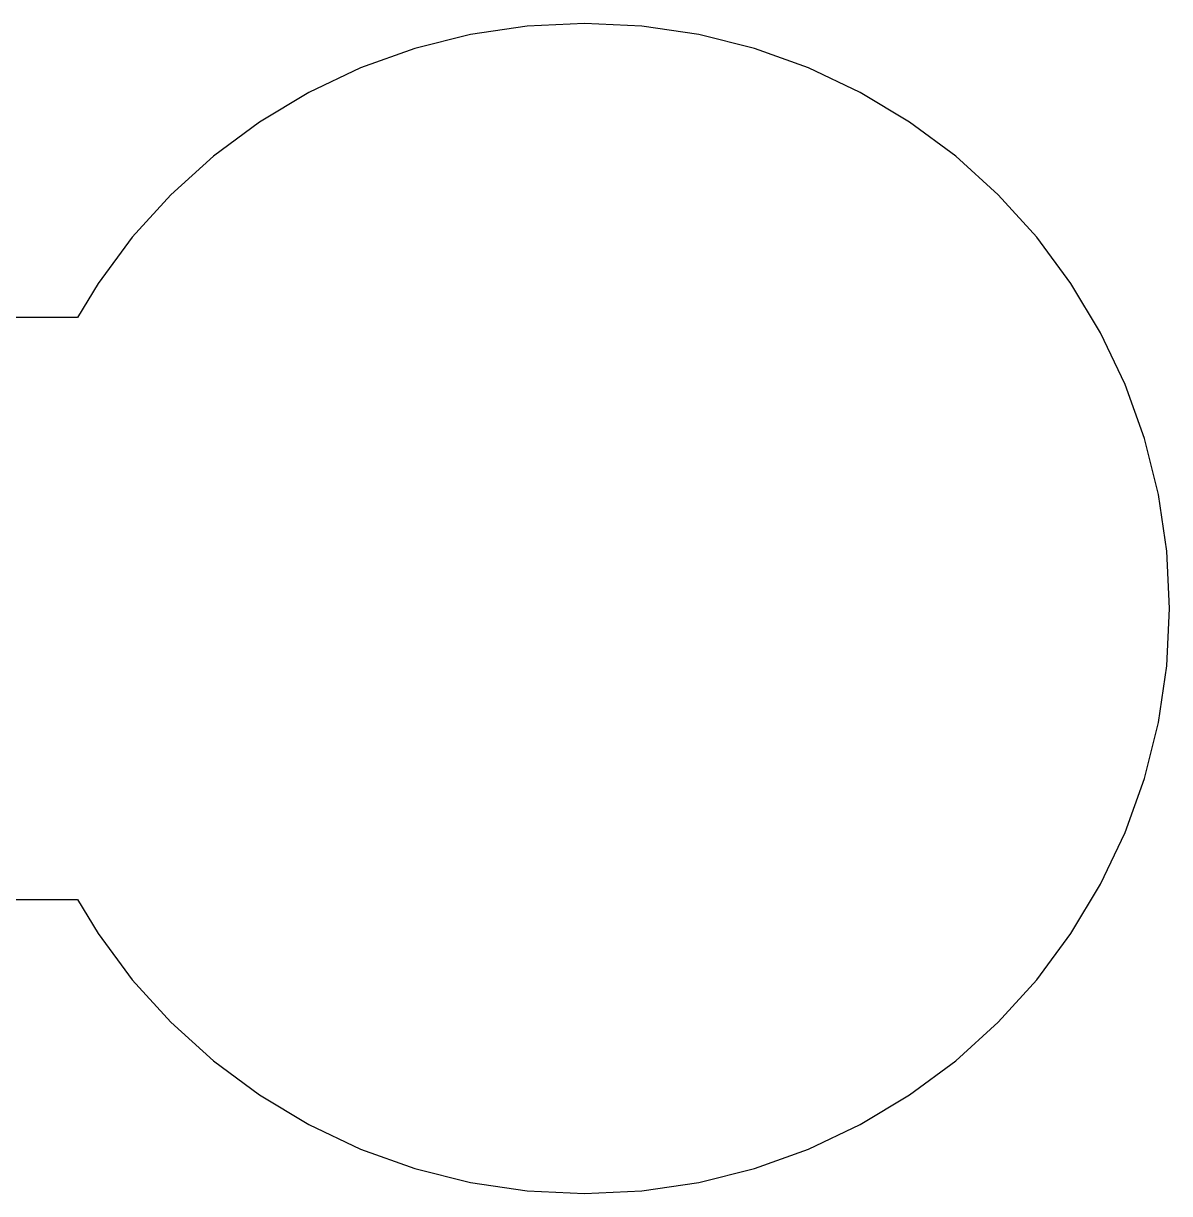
# Model space of a CAD drawing. Extents: x -5 to 92, y -13 to 39.
# Drawn here: x 31.17 to 37.97, y -3.97 to 2.97 of the extents above; entities that cross this region are included whole.
import ezdxf

# ---------------------------------------------------------------- set-up
doc = ezdxf.new("R2010")
doc.units = 0

msp = doc.modelspace()

# ---------------------------------------------------------------- linework, layer by layer
for p, q in [((34.1599, 2.95328), (33.823, 2.90332)), ((34.5, 2.96999), (34.1599, 2.95328)), ((34.8401, 2.95328), (34.5, 2.96999)), ((35.177, 2.90332), (34.8401, 2.95328)), ((33.823, 2.90332), (33.4927, 2.82057)), ((35.5073, 2.82057), (35.177, 2.90332)), ((33.4927, 2.82057), (33.1721, 2.70586)), ((35.8279, 2.70586), (35.5073, 2.82057)), ((33.1721, 2.70586), (32.8642, 2.56026)), ((36.1357, 2.56026), (35.8279, 2.70586)), ((32.8642, 2.56026), (32.5722, 2.38519)), ((36.4278, 2.38519), (36.1357, 2.56026)), ((32.5722, 2.38519), (32.2986, 2.18234)), ((36.7013, 2.18234), (36.4278, 2.38519)), ((32.2986, 2.18234), (32.0463, 1.95366)), ((36.9537, 1.95366), (36.7013, 2.18234)), ((32.0463, 1.95366), (31.8176, 1.70134)), ((37.1823, 1.70134), (36.9537, 1.95366)), ((31.8176, 1.70134), (31.6148, 1.42783)), ((37.3852, 1.42783), (37.1823, 1.70134)), ((31.6148, 1.42783), (31.4932, 1.22499)), ((37.5603, 1.13574), (37.3852, 1.42783)), ((31.4932, 1.22499), (28.5068, 1.22499)), ((37.7059, 0.827911), (37.5603, 1.13574)), ((37.8206, 0.507278), (37.7059, 0.827911)), ((37.9033, 0.176956), (37.8206, 0.507278)), ((37.9533, -0.159882), (37.9033, 0.176956)), ((37.97, -0.5), (37.9533, -0.159882)), ((37.9533, -0.840118), (37.97, -0.5)), ((37.9033, -1.17696), (37.9533, -0.840118)), ((37.8206, -1.50728), (37.9033, -1.17696)), ((37.7059, -1.82791), (37.8206, -1.50728)), ((37.5603, -2.13574), (37.7059, -1.82791)), ((37.3852, -2.42783), (37.5603, -2.13574)), ((28.5068, -2.22499), (31.4932, -2.22499)), ((31.4932, -2.22499), (31.6148, -2.42783)), ((31.6148, -2.42783), (31.8176, -2.70134)), ((37.1823, -2.70134), (37.3852, -2.42783)), ((31.8176, -2.70134), (32.0463, -2.95366)), ((36.9537, -2.95366), (37.1823, -2.70134)), ((32.0463, -2.95366), (32.2986, -3.18234)), ((36.7013, -3.18234), (36.9537, -2.95366)), ((32.2986, -3.18234), (32.5722, -3.38519)), ((36.4278, -3.38519), (36.7013, -3.18234)), ((32.5722, -3.38519), (32.8642, -3.56026)), ((36.1357, -3.56026), (36.4278, -3.38519)), ((32.8642, -3.56026), (33.1721, -3.70586)), ((35.8279, -3.70586), (36.1357, -3.56026)), ((33.1721, -3.70586), (33.4927, -3.82057)), ((35.5073, -3.82057), (35.8279, -3.70586)), ((33.4927, -3.82057), (33.823, -3.90332)), ((35.177, -3.90332), (35.5073, -3.82057)), ((33.823, -3.90332), (34.1599, -3.95328)), ((34.1599, -3.95328), (34.5, -3.96999)), ((34.5, -3.96999), (34.8401, -3.95328)), ((34.8401, -3.95328), (35.177, -3.90332))]:
    msp.add_line(p, q)

doc.saveas('drawing.dxf')
